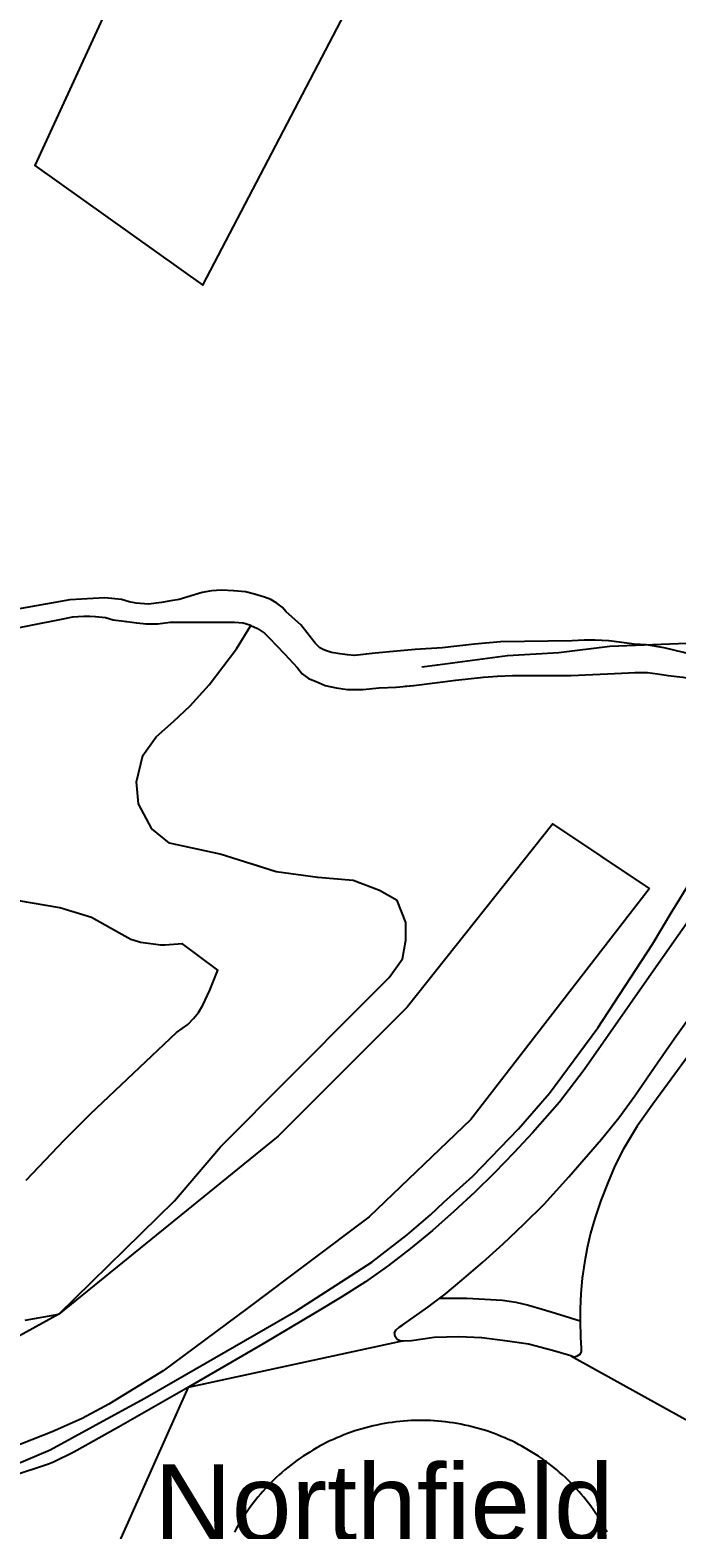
# Model space of a CAD drawing. Header units: millimetres. Extents: x 111502 to 977541, y 8702 to 1044108.
# Drawn here: x 489029.6 to 489113.6, y 240366.6 to 240561.7 of the extents above; entities that cross this region are included whole.
import ezdxf

# ---------------------------------------------------------------- set-up
doc = ezdxf.new("R2010")
doc.units = ezdxf.units.MM
doc.header["$LTSCALE"] = 0.25
doc.linetypes.add('DASHED2', pattern=[9.525, 6.35, -3.175])
doc.layers.add('E HVSS As Laid HV', color=10, linetype='Continuous')
doc.layers.add('X HVSS Site Background', color=8, linetype='Continuous')
doc.styles.add('Arial', font='arial.ttf')

# ---------------------------------------------------------------- blocks, each defined once
blk = doc.blocks.new('OS MAP 060722')
at = {"layer": 'X HVSS Site Background', "flags": 128}
for points in [[(243.32, 1469.26), (219.64, 1417.75), (219.64, 1417.75), (241.47, 1402.21), (241.47, 1402.21), (354.27, 1618.12)], [(304.02, 1354.39), (301.52, 1354.99), (301.52, 1354.99), (299.22, 1355.39), (299.22, 1355.39), (297.62, 1355.49), (297.62, 1355.49), (296.02, 1355.69), (296.02, 1355.69), (294.32, 1355.89), (294.32, 1355.89), (292.52, 1355.99), (292.52, 1355.99), (291.12, 1355.99), (291.12, 1355.99), (289.52, 1355.89), (289.52, 1355.89), (280.22, 1355.79), (280.22, 1355.79), (276.82, 1355.49), (276.82, 1355.49), (272.62, 1354.99), (272.62, 1354.99), (269.12, 1354.79), (269.12, 1354.79), (266.72, 1354.54), (266.72, 1354.54), (263.92, 1354.29), (263.92, 1354.29), (261.22, 1353.99), (261.22, 1353.99), (260.32, 1354.09), (260.32, 1354.09), (259.32, 1354.19), (259.32, 1354.19), (258.22, 1354.39), (258.22, 1354.39), (257.32, 1354.69), (257.32, 1354.69), (256.72, 1354.99), (256.72, 1354.99), (256.12, 1355.59), (256.12, 1355.59), (254.22, 1357.99), (254.22, 1357.99), (252.32, 1359.69), (252.32, 1359.69), (251.82, 1360.29), (251.82, 1360.29), (251.12, 1360.79), (251.12, 1360.79), (250.32, 1361.29), (250.32, 1361.29), (249.52, 1361.59), (249.52, 1361.59), (248.22, 1361.99), (248.22, 1361.99), (247.02, 1362.29), (247.02, 1362.29), (245.52, 1362.39), (245.52, 1362.39), (243.92, 1362.49), (243.92, 1362.49), (242.62, 1362.39), (242.62, 1362.39), (241.42, 1362.19), (241.42, 1362.19), (238.42, 1361.29), (238.42, 1361.29), (237.32, 1361.09), (237.32, 1361.09), (236.12, 1360.89), (236.12, 1360.89), (234.42, 1360.69), (234.42, 1360.69), (232.82, 1360.79), (232.82, 1360.79), (231.92, 1360.99), (231.92, 1360.99), (230.92, 1361.29), (230.92, 1361.29), (228.72, 1361.49), (228.72, 1361.49), (224.17, 1361.24), (224.17, 1361.24), (190.57, 1355.24)], [(247.72, 1357.89), (246.72, 1358.19), (246.72, 1358.19), (245.62, 1358.29), (245.62, 1358.29), (237.22, 1358.29), (237.22, 1358.29), (235.62, 1358.09), (235.62, 1358.09), (234.12, 1358.09), (234.12, 1358.09), (232.92, 1358.19), (232.92, 1358.19), (231.62, 1358.39), (231.62, 1358.39), (229.82, 1358.59), (229.82, 1358.59), (228.82, 1358.89), (228.82, 1358.89), (227.52, 1359.04), (227.52, 1359.04), (226.77, 1359.09), (226.77, 1359.09), (226.02, 1359.09), (226.02, 1359.09), (224.52, 1358.99), (224.52, 1358.99), (223.07, 1358.69), (223.07, 1358.69), (191.22, 1352.39)], [(218.36, 1267.49), (222.77, 1268.29), (222.77, 1268.29), (237.79, 1283.01), (237.79, 1283.01), (243.78, 1290.05), (243.78, 1290.05), (262.03, 1308.38), (262.03, 1308.38), (265.75, 1312.1), (265.75, 1312.1), (267.47, 1314.53), (267.47, 1314.53), (267.9, 1316.96), (267.9, 1316.96), (267.9, 1319.25), (267.9, 1319.25), (266.75, 1322.12), (266.75, 1322.12), (264.46, 1323.4), (264.46, 1323.4), (261.03, 1324.69), (261.03, 1324.69), (256.45, 1325.12), (256.45, 1325.12), (251.01, 1325.84), (251.01, 1325.84), (243.72, 1328.13), (243.72, 1328.13), (237.14, 1329.56), (237.14, 1329.56), (234.85, 1331.42), (234.85, 1331.42), (233.13, 1334.71), (233.13, 1334.71), (232.84, 1337.57), (232.84, 1337.57), (233.7, 1341), (233.7, 1341), (235.42, 1343.43), (235.42, 1343.43), (237.71, 1345.44), (237.71, 1345.44), (239.85, 1347.44), (239.85, 1347.44), (242.29, 1350.16), (242.29, 1350.16), (245.86, 1354.88), (245.86, 1354.88), (247.72, 1357.89)], [(247.72, 1357.89), (248.62, 1357.49), (248.62, 1357.49), (249.52, 1356.89), (249.52, 1356.89), (250.12, 1356.29), (250.12, 1356.29), (252.12, 1354.19), (252.12, 1354.19), (253.82, 1352.39), (253.82, 1352.39), (254.42, 1351.59), (254.42, 1351.59), (255.22, 1350.99), (255.22, 1350.99), (256.22, 1350.59), (256.22, 1350.59), (257.42, 1350.09), (257.42, 1350.09), (258.82, 1349.79), (258.82, 1349.79), (260.32, 1349.59), (260.32, 1349.59), (262.32, 1349.59), (262.32, 1349.59), (264.42, 1349.79), (264.42, 1349.79), (266.62, 1349.89), (266.62, 1349.89), (268.92, 1350.09), (268.92, 1350.09), (274.42, 1350.79), (274.42, 1350.79), (278.02, 1351.19), (278.02, 1351.19), (279.82, 1351.29), (279.82, 1351.29), (281.82, 1351.39), (281.82, 1351.39), (289.42, 1351.39), (289.42, 1351.39), (296.02, 1351.69), (296.02, 1351.69), (297.72, 1351.79), (297.72, 1351.79), (299.32, 1351.79), (299.32, 1351.79), (300.62, 1351.59), (300.62, 1351.59), (302.02, 1351.39), (302.02, 1351.39), (303.92, 1351.19)], [(272.3, 1270.34), (273, 1270.89), (273, 1270.89), (275.17, 1272.7), (275.17, 1272.7), (277.9, 1275.04), (277.9, 1275.04), (280.57, 1277.44), (280.57, 1277.44), (283.27, 1279.98), (283.27, 1279.98), (285.88, 1282.6), (285.88, 1282.6), (289.11, 1286.13), (289.11, 1286.13), (293.36, 1291.03), (293.36, 1291.03), (295.59, 1293.81), (295.59, 1293.81), (297.7, 1296.69), (297.7, 1296.69), (300.26, 1300.4), (300.26, 1300.4), (302.81, 1304.11), (302.81, 1304.11), (308.52, 1312.14)], [(299.62, 1323.69), (287.02, 1332.09), (287.02, 1332.09), (268.07, 1308.24), (268.07, 1308.24), (251.27, 1291.44), (251.27, 1291.44), (222.77, 1268.29), (222.77, 1268.29), (212.97, 1262.89)], [(229.97, 1255.17), (233.92, 1257.33), (233.92, 1257.33), (253.57, 1268.68), (253.57, 1268.68), (263.46, 1275.03), (263.46, 1275.03), (268.09, 1278.58), (268.09, 1278.58), (271.11, 1281.18), (271.11, 1281.18), (272.85, 1282.85), (272.85, 1282.85), (276.62, 1286.21), (276.62, 1286.21), (282.56, 1292.37), (282.56, 1292.37), (286.57, 1297.05), (286.57, 1297.05), (292.87, 1305.52), (292.87, 1305.52), (299.98, 1316.43), (299.98, 1316.43), (302.57, 1320.73), (302.57, 1320.73), (303.18, 1321.75)], [(307.54, 1323.55), (300.16, 1313.04), (300.16, 1313.04), (291.11, 1300.06), (291.11, 1300.06), (287.88, 1295.87), (287.88, 1295.87), (284.39, 1291.88), (284.39, 1291.88), (281.94, 1289.25), (281.94, 1289.25), (279.43, 1286.67), (279.43, 1286.67), (276.86, 1284.16), (276.86, 1284.16), (274.16, 1281.63), (274.16, 1281.63), (271.38, 1279.18), (271.38, 1279.18), (268.52, 1276.83), (268.52, 1276.83), (265.63, 1274.61), (265.63, 1274.61), (262.65, 1272.49), (262.65, 1272.49), (259.58, 1270.52), (259.58, 1270.52), (256.17, 1268.47), (256.17, 1268.47), (252.75, 1266.43), (252.75, 1266.43), (249.32, 1264.41), (249.32, 1264.41), (239.62, 1258.76)], [(299.62, 1323.69), (276.37, 1293.59), (276.37, 1293.59), (263.12, 1280.94), (263.12, 1280.94), (247.27, 1268.99), (247.27, 1268.99), (236.32, 1260.89), (236.32, 1260.89), (229.27, 1256.54), (229.27, 1256.54), (225.77, 1254.69), (225.77, 1254.69), (221.87, 1252.94), (221.87, 1252.94), (214.12, 1249.94)], [(218.48, 1285.73), (223.48, 1290.97), (223.48, 1290.97), (226.85, 1294.35), (226.85, 1294.35), (238.04, 1304.91), (238.04, 1304.91), (239.52, 1305.96), (239.52, 1305.96), (240.29, 1306.74), (240.29, 1306.74), (240.92, 1307.55), (240.92, 1307.55), (241.49, 1308.47), (241.49, 1308.47), (242.4, 1310.45), (242.4, 1310.45), (243.43, 1313.06), (243.43, 1313.06), (238.84, 1316.45), (238.84, 1316.45), (236.53, 1316.28), (236.53, 1316.28), (236.02, 1316.29), (236.02, 1316.29), (233.38, 1316.65), (233.38, 1316.65), (233.1, 1316.72), (233.1, 1316.72), (232.11, 1317.04), (232.11, 1317.04), (230.57, 1317.92), (230.57, 1317.92), (226.98, 1319.89), (226.98, 1319.89), (222.87, 1321.16), (222.87, 1321.16), (217.54, 1322.08)], [(305.64, 1303.25), (300.03, 1295.62), (300.03, 1295.62), (298.01, 1292.73), (298.01, 1292.73), (296.19, 1289.72), (296.19, 1289.72), (295.11, 1287.57), (295.11, 1287.57), (294.16, 1285.37), (294.16, 1285.37), (293.29, 1283.06), (293.29, 1283.06), (292.5, 1280.72), (292.5, 1280.72), (291.94, 1278.83), (291.94, 1278.83), (291.48, 1276.91), (291.48, 1276.91), (291.13, 1274.97), (291.13, 1274.97), (290.85, 1272.97), (290.85, 1272.97), (290.65, 1270.97), (290.65, 1270.97), (290.57, 1268.96), (290.57, 1268.96), (290.59, 1267.39)], [(267.23, 1264.77), (266.78, 1264.97), (266.78, 1264.97), (266.53, 1265.38), (266.53, 1265.38), (266.43, 1265.83), (266.43, 1265.83), (266.63, 1266.24), (266.63, 1266.24), (267.04, 1266.58), (267.04, 1266.58), (267.49, 1266.89), (267.49, 1266.89), (270.77, 1269.16), (270.77, 1269.16), (272.3, 1270.34)], [(272.3, 1270.34), (275.84, 1270.34), (275.84, 1270.34), (280.49, 1270.09), (280.49, 1270.09), (282.2, 1269.83), (282.2, 1269.83), (283.87, 1269.43), (283.87, 1269.43), (285.62, 1268.94), (285.62, 1268.94), (287.36, 1268.42), (287.36, 1268.42), (290.59, 1267.39)], [(290.59, 1267.39), (290.62, 1265.22), (290.62, 1265.22), (290.72, 1263.9), (290.72, 1263.9), (290.72, 1263.4), (290.72, 1263.4), (290.52, 1263.04), (290.52, 1263.04), (290.12, 1262.74), (290.12, 1262.74), (289.81, 1262.69), (289.81, 1262.69), (289.36, 1262.84)], [(239.62, 1258.76), (267.23, 1264.77)], [(289.36, 1262.84), (286.98, 1263.55), (286.98, 1263.55), (283.85, 1264.36), (283.85, 1264.36), (281.12, 1264.77), (281.12, 1264.77), (277.79, 1265.17), (277.79, 1265.17), (274.81, 1265.32), (274.81, 1265.32), (271.58, 1265.22), (271.58, 1265.22), (268.65, 1264.82), (268.65, 1264.82), (267.59, 1264.77), (267.59, 1264.77), (267.23, 1264.77)], [(289.36, 1262.84), (310.26, 1251.28)], [(239.62, 1258.76), (230.81, 1253.72), (230.81, 1253.72), (230.53, 1253.56), (230.53, 1253.56), (224.72, 1250.33), (224.72, 1250.33), (222.06, 1249.02), (222.06, 1249.02), (221.41, 1248.73), (221.41, 1248.73), (216.83, 1247.24)], [(230.7, 1238.73), (239.62, 1258.76)], [(156.19, 1247.99), (174.67, 1246.39), (174.67, 1246.39), (193.57, 1245.53), (193.57, 1245.53), (196.55, 1245.41), (196.55, 1245.41), (200.85, 1245.58), (200.85, 1245.58), (203.94, 1245.71), (203.94, 1245.71), (205.73, 1245.86), (205.73, 1245.86), (208.54, 1246.23), (208.54, 1246.23), (209.94, 1246.48), (209.94, 1246.48), (212.78, 1247.14), (212.78, 1247.14), (217.01, 1248.64), (217.01, 1248.64), (221.63, 1250.62), (221.63, 1250.62), (229.97, 1255.17)], [(294.09, 1239.9), (293.85, 1240.34), (293.85, 1240.34), (293.6, 1240.77), (293.6, 1240.77), (293.35, 1241.2), (293.35, 1241.2), (293.09, 1241.63), (293.09, 1241.63), (292.82, 1242.04), (292.82, 1242.04), (292.54, 1242.46), (292.54, 1242.46), (292.25, 1242.87), (292.25, 1242.87), (291.96, 1243.27), (291.96, 1243.27), (291.66, 1243.67), (291.66, 1243.67), (291.35, 1244.07), (291.35, 1244.07), (291.04, 1244.45), (291.04, 1244.45), (290.72, 1244.84), (290.72, 1244.84), (290.39, 1245.21), (290.39, 1245.21), (290.05, 1245.58), (290.05, 1245.58), (289.71, 1245.95), (289.71, 1245.95), (289.36, 1246.3), (289.36, 1246.3), (289.01, 1246.65), (289.01, 1246.65), (288.65, 1247), (288.65, 1247), (288.28, 1247.34), (288.28, 1247.34), (287.91, 1247.67), (287.91, 1247.67), (287.53, 1247.99), (287.53, 1247.99), (287.14, 1248.31), (287.14, 1248.31), (286.75, 1248.62), (286.75, 1248.62), (286.36, 1248.93), (286.36, 1248.93), (285.96, 1249.22), (285.96, 1249.22), (285.55, 1249.51), (285.55, 1249.51), (285.14, 1249.79), (285.14, 1249.79), (284.72, 1250.07), (284.72, 1250.07), (284.3, 1250.33), (284.3, 1250.33), (283.87, 1250.59), (283.87, 1250.59), (283.44, 1250.84), (283.44, 1250.84), (283, 1251.09), (283, 1251.09), (282.56, 1251.32), (282.56, 1251.32), (282.12, 1251.55), (282.12, 1251.55), (281.67, 1251.77), (281.67, 1251.77), (281.22, 1251.98), (281.22, 1251.98), (280.76, 1252.18), (280.76, 1252.18), (280.3, 1252.37), (280.3, 1252.37), (279.84, 1252.56), (279.84, 1252.56), (279.37, 1252.74), (279.37, 1252.74), (278.9, 1252.91), (278.9, 1252.91), (278.43, 1253.07), (278.43, 1253.07), (277.95, 1253.22), (277.95, 1253.22), (277.48, 1253.36), (277.48, 1253.36), (277, 1253.49), (277, 1253.49), (276.51, 1253.62), (276.51, 1253.62), (276.03, 1253.74), (276.03, 1253.74), (275.54, 1253.84), (275.54, 1253.84), (275.05, 1253.94), (275.05, 1253.94), (274.56, 1254.03), (274.56, 1254.03), (274.07, 1254.12), (274.07, 1254.12), (273.57, 1254.19), (273.57, 1254.19), (273.08, 1254.25), (273.08, 1254.25), (272.58, 1254.3), (272.58, 1254.3), (272.09, 1254.35), (272.09, 1254.35), (271.59, 1254.39), (271.59, 1254.39), (271.09, 1254.41), (271.09, 1254.41), (270.59, 1254.43), (270.59, 1254.43), (270.09, 1254.44), (270.09, 1254.44), (269.59, 1254.44), (269.59, 1254.44), (269.09, 1254.43), (269.09, 1254.43), (268.59, 1254.41), (268.59, 1254.41), (268.1, 1254.39), (268.1, 1254.39), (267.6, 1254.35), (267.6, 1254.35), (267.1, 1254.3), (267.1, 1254.3), (266.61, 1254.25), (266.61, 1254.25), (266.11, 1254.19), (266.11, 1254.19), (265.62, 1254.12), (265.62, 1254.12), (265.12, 1254.03), (265.12, 1254.03), (264.63, 1253.94), (264.63, 1253.94), (264.14, 1253.84), (264.14, 1253.84), (263.66, 1253.74), (263.66, 1253.74), (263.17, 1253.62), (263.17, 1253.62), (262.69, 1253.49), (262.69, 1253.49), (262.21, 1253.36), (262.21, 1253.36), (261.73, 1253.22), (261.73, 1253.22), (261.25, 1253.07), (261.25, 1253.07), (260.78, 1252.91), (260.78, 1252.91), (260.31, 1252.74), (260.31, 1252.74), (259.84, 1252.56), (259.84, 1252.56), (259.38, 1252.37), (259.38, 1252.37), (258.92, 1252.18), (258.92, 1252.18), (258.47, 1251.98), (258.47, 1251.98), (258.01, 1251.77), (258.01, 1251.77), (257.56, 1251.55), (257.56, 1251.55), (257.12, 1251.32), (257.12, 1251.32), (256.68, 1251.09), (256.68, 1251.09), (256.24, 1250.84), (256.24, 1250.84), (255.81, 1250.59), (255.81, 1250.59), (255.39, 1250.33), (255.39, 1250.33), (254.96, 1250.07), (254.96, 1250.07), (254.55, 1249.79), (254.55, 1249.79), (254.13, 1249.51), (254.13, 1249.51), (253.73, 1249.22), (253.73, 1249.22), (253.33, 1248.93), (253.33, 1248.93), (252.93, 1248.62), (252.93, 1248.62), (252.54, 1248.31), (252.54, 1248.31), (252.15, 1247.99), (252.15, 1247.99), (251.77, 1247.67), (251.77, 1247.67), (251.4, 1247.34), (251.4, 1247.34), (251.03, 1247), (251.03, 1247), (250.67, 1246.65), (250.67, 1246.65), (250.32, 1246.3), (250.32, 1246.3), (249.97, 1245.95), (249.97, 1245.95), (249.63, 1245.58), (249.63, 1245.58), (249.29, 1245.21), (249.29, 1245.21), (248.97, 1244.84), (248.97, 1244.84), (248.65, 1244.45), (248.65, 1244.45), (248.33, 1244.07), (248.33, 1244.07), (248.02, 1243.67), (248.02, 1243.67), (247.72, 1243.27), (247.72, 1243.27), (247.43, 1242.87), (247.43, 1242.87), (247.15, 1242.46), (247.15, 1242.46), (246.87, 1242.04), (246.87, 1242.04), (246.6, 1241.63), (246.6, 1241.63), (246.34, 1241.2), (246.34, 1241.2), (246.08, 1240.77), (246.08, 1240.77), (245.83, 1240.34), (245.83, 1240.34), (245.6, 1239.9)]]:
    blk.add_lwpolyline(points, dxfattribs=at)
at = {"layer": 'X HVSS Site Background'}
for points in [[(269.99, 1352.5), (272.02, 1352.79), (281.12, 1353.99), (287.82, 1354.39), (294.42, 1355.19), (308.92, 1355.79)], [(322.97, 1349.19), (313.62, 1351.54), (311.52, 1352.19), (307.22, 1353.59), (305.52, 1353.99), (304.02, 1354.39), (301.52, 1354.99), (299.22, 1355.39), (297.62, 1355.49), (296.02, 1355.69), (294.32, 1355.89), (292.52, 1355.99), (291.12, 1355.99), (289.52, 1355.89), (280.22, 1355.79), (276.82, 1355.49), (272.62, 1354.99), (272.12, 1354.96)], [(267.81, 1350), (268.92, 1350.09), (274.42, 1350.79), (278.02, 1351.19), (279.82, 1351.29), (281.82, 1351.39), (289.42, 1351.39), (296.02, 1351.69), (297.72, 1351.79), (299.32, 1351.79), (300.62, 1351.59), (302.02, 1351.39), (303.92, 1351.19), (305.62, 1350.89), (307.52, 1350.49), (309.32, 1349.79), (313.27, 1348.49), (318.32, 1347.14), (320.72, 1345.99)], [(272.3, 1270.34), (273, 1270.89), (275.17, 1272.7), (277.9, 1275.04), (280.57, 1277.44), (283.27, 1279.98), (285.88, 1282.6), (289.11, 1286.13), (293.36, 1291.03), (295.59, 1293.81), (297.7, 1296.69), (300.26, 1300.4), (302.81, 1304.11), (308.52, 1312.14), (314.79, 1321.08), (320.4, 1328.7), (324.48, 1334.59)], [(299.62, 1323.69), (287.02, 1332.09), (268.07, 1308.24), (251.27, 1291.44), (222.77, 1268.29), (212.97, 1262.89), (204.92, 1259.94), (203.57, 1259.64), (201.67, 1259.19), (198.32, 1258.59), (196.77, 1258.34), (189.42, 1256.89), (160.02, 1258.74), (155.27, 1249.04)], [(218.36, 1267.49), (222.77, 1268.29), (237.79, 1283.01), (243.78, 1290.05), (262.03, 1308.38), (265.75, 1312.1), (267.47, 1314.53), (267.9, 1316.96), (267.9, 1319.25), (266.75, 1322.12), (264.46, 1323.4), (261.03, 1324.69), (256.45, 1325.12), (251.01, 1325.84), (247.76, 1326.87)], [(229.97, 1255.17), (233.92, 1257.33), (253.57, 1268.68), (263.46, 1275.03), (268.09, 1278.58), (271.11, 1281.18), (272.85, 1282.85), (276.62, 1286.21), (282.56, 1292.37), (286.57, 1297.05), (292.87, 1305.52), (299.98, 1316.43), (302.57, 1320.73), (303.18, 1321.75), (304.37, 1323.68), (305.4, 1325.42), (307.68, 1328.49)], [(309.89, 1326.82), (307.54, 1323.55), (300.16, 1313.04), (291.11, 1300.06), (287.88, 1295.87), (284.39, 1291.88), (281.94, 1289.25), (279.43, 1286.67), (276.86, 1284.16), (274.16, 1281.63), (271.38, 1279.18), (268.52, 1276.83), (265.63, 1274.61), (262.65, 1272.49), (259.58, 1270.52), (256.17, 1268.47), (252.75, 1266.43), (249.32, 1264.41), (239.62, 1258.76)], [(299.62, 1323.69), (276.37, 1293.59), (263.12, 1280.94), (247.27, 1268.99), (236.32, 1260.89), (229.27, 1256.54), (225.77, 1254.69), (221.87, 1252.94), (214.12, 1249.94), (211.82, 1249.19), (209.17, 1248.44), (208.97, 1248.44), (202.02, 1246.79), (200.92, 1246.59), (197.57, 1246.14), (195.82, 1245.94), (192, 1246.07), (189.42, 1246.1), (183.8, 1246.3), (175.21, 1246.91), (155.27, 1249.04)], [(319.64, 1322.47), (314.48, 1315.52), (305.64, 1303.25), (300.03, 1295.62), (298.01, 1292.73), (296.19, 1289.72), (295.11, 1287.57), (294.16, 1285.37), (293.29, 1283.06), (292.5, 1280.72), (291.94, 1278.83), (291.48, 1276.91), (291.13, 1274.97), (290.85, 1272.97), (290.65, 1270.97), (290.57, 1268.96), (290.59, 1267.39)], [(218.48, 1285.73), (223.48, 1290.97), (226.85, 1294.35), (238.04, 1304.91), (239.52, 1305.96), (240.29, 1306.74), (240.92, 1307.55), (241.49, 1308.47), (242.4, 1310.45), (243.43, 1313.06), (238.84, 1316.45), (238.71, 1316.44)], [(267.23, 1264.77), (266.78, 1264.97), (266.53, 1265.38), (266.43, 1265.83), (266.63, 1266.24), (267.04, 1266.58), (267.49, 1266.89), (270.77, 1269.16), (272.3, 1270.34)], [(272.3, 1270.34), (275.84, 1270.34), (280.49, 1270.09), (282.2, 1269.83), (283.87, 1269.43), (285.62, 1268.94), (287.36, 1268.42), (290.59, 1267.39)], [(290.59, 1267.39), (290.62, 1265.22), (290.72, 1263.9), (290.72, 1263.4), (290.52, 1263.04), (290.12, 1262.74), (289.81, 1262.69), (289.36, 1262.84)], [(239.62, 1258.76), (267.23, 1264.77)], [(289.36, 1262.84), (286.98, 1263.55), (283.85, 1264.36), (281.12, 1264.77), (277.79, 1265.17), (274.81, 1265.32), (271.58, 1265.22), (268.65, 1264.82), (267.59, 1264.77), (267.23, 1264.77)], [(289.36, 1262.84), (310.26, 1251.28)], [(239.62, 1258.76), (230.81, 1253.72), (230.53, 1253.56), (224.72, 1250.33), (222.06, 1249.02), (221.41, 1248.73), (216.83, 1247.24), (209.32, 1245.14), (204.31, 1244.48), (199.26, 1244.19), (189.42, 1244.79), (174.48, 1245.23), (174.43, 1245.24), (161.33, 1245.78), (156.12, 1246.46), (154.69, 1246.82), (154.39, 1247.03)], [(230.7, 1238.73), (239.62, 1258.76)], [(156.19, 1247.99), (174.67, 1246.39), (193.57, 1245.53), (196.55, 1245.41), (200.85, 1245.58), (203.94, 1245.71), (205.73, 1245.86), (208.54, 1246.23), (209.94, 1246.48), (212.78, 1247.14), (217.01, 1248.64), (221.63, 1250.62), (229.97, 1255.17)], [(294.09, 1239.9), (293.85, 1240.34), (293.6, 1240.77), (293.35, 1241.2), (293.09, 1241.63), (292.82, 1242.04), (292.54, 1242.46), (292.25, 1242.87), (291.96, 1243.27), (291.66, 1243.67), (291.35, 1244.07), (291.04, 1244.45), (290.72, 1244.84), (290.39, 1245.21), (290.05, 1245.58), (289.71, 1245.95), (289.36, 1246.3), (289.01, 1246.65), (288.65, 1247), (288.28, 1247.34), (287.91, 1247.67), (287.53, 1247.99), (287.14, 1248.31), (286.75, 1248.62), (286.36, 1248.93), (285.96, 1249.22), (285.55, 1249.51), (285.14, 1249.79), (284.72, 1250.07), (284.3, 1250.33), (283.87, 1250.59), (283.44, 1250.84), (283, 1251.09), (282.56, 1251.32), (282.12, 1251.55), (281.67, 1251.77), (281.22, 1251.98), (280.76, 1252.18), (280.3, 1252.37), (279.84, 1252.56), (279.37, 1252.74), (278.9, 1252.91), (278.43, 1253.07), (277.95, 1253.22), (277.48, 1253.36), (277, 1253.49), (276.51, 1253.62), (276.03, 1253.74), (275.54, 1253.84), (275.05, 1253.94), (274.56, 1254.03), (274.07, 1254.12), (273.57, 1254.19), (273.08, 1254.25), (272.58, 1254.3), (272.09, 1254.35), (271.59, 1254.39), (271.09, 1254.41), (270.59, 1254.43), (270.09, 1254.44), (269.59, 1254.44), (269.09, 1254.43), (268.59, 1254.41), (268.1, 1254.39), (267.6, 1254.35), (267.1, 1254.3), (266.61, 1254.25), (266.11, 1254.19), (265.62, 1254.12), (265.12, 1254.03), (264.63, 1253.94), (264.14, 1253.84), (263.66, 1253.74), (263.17, 1253.62), (262.69, 1253.49), (262.21, 1253.36), (261.73, 1253.22), (261.25, 1253.07), (260.78, 1252.91), (260.31, 1252.74), (259.84, 1252.56), (259.38, 1252.37), (258.92, 1252.18), (258.47, 1251.98), (258.01, 1251.77), (257.56, 1251.55), (257.12, 1251.32), (256.68, 1251.09), (256.24, 1250.84), (255.81, 1250.59), (255.39, 1250.33), (254.96, 1250.07), (254.55, 1249.79), (254.13, 1249.51), (253.73, 1249.22), (253.33, 1248.93), (252.93, 1248.62), (252.54, 1248.31), (252.15, 1247.99), (251.77, 1247.67), (251.4, 1247.34), (251.03, 1247), (250.67, 1246.65), (250.32, 1246.3), (249.97, 1245.95), (249.63, 1245.58), (249.29, 1245.21), (248.97, 1244.84), (248.65, 1244.45), (248.33, 1244.07), (248.02, 1243.67), (247.72, 1243.27), (247.43, 1242.87), (247.15, 1242.46), (246.87, 1242.04), (246.6, 1241.63), (246.34, 1241.2), (246.08, 1240.77), (245.83, 1240.34), (245.6, 1239.9)]]:
    blk.add_lwpolyline(points, dxfattribs=at)

msp = doc.modelspace()

# ---------------------------------------------------------------- linework, layer by layer
at = {"lineweight": 0}
msp.add_circle((488727.82, 239008.33), 11388.42, dxfattribs=at)

# ---------------------------------------------------------------- block references
at = {"layer": 'E HVSS As Laid HV', "linetype": 'DASHED2', "lineweight": 0}
msp.add_blockref('OS MAP 060722', (488810.58, 239126.31), dxfattribs=at)

# ---------------------------------------------------------------- texts
at = {"lineweight": 0, "insert": (489045.74, 240375.05), "char_height": 10, "attachment_point": 1, "style": 'Arial'}
msp.add_mtext_dynamic_manual_height_columns('Northfield Roundabout', width=82.9648, gutter_width=10, heights=[0], dxfattribs=at)

doc.saveas('drawing.dxf')
